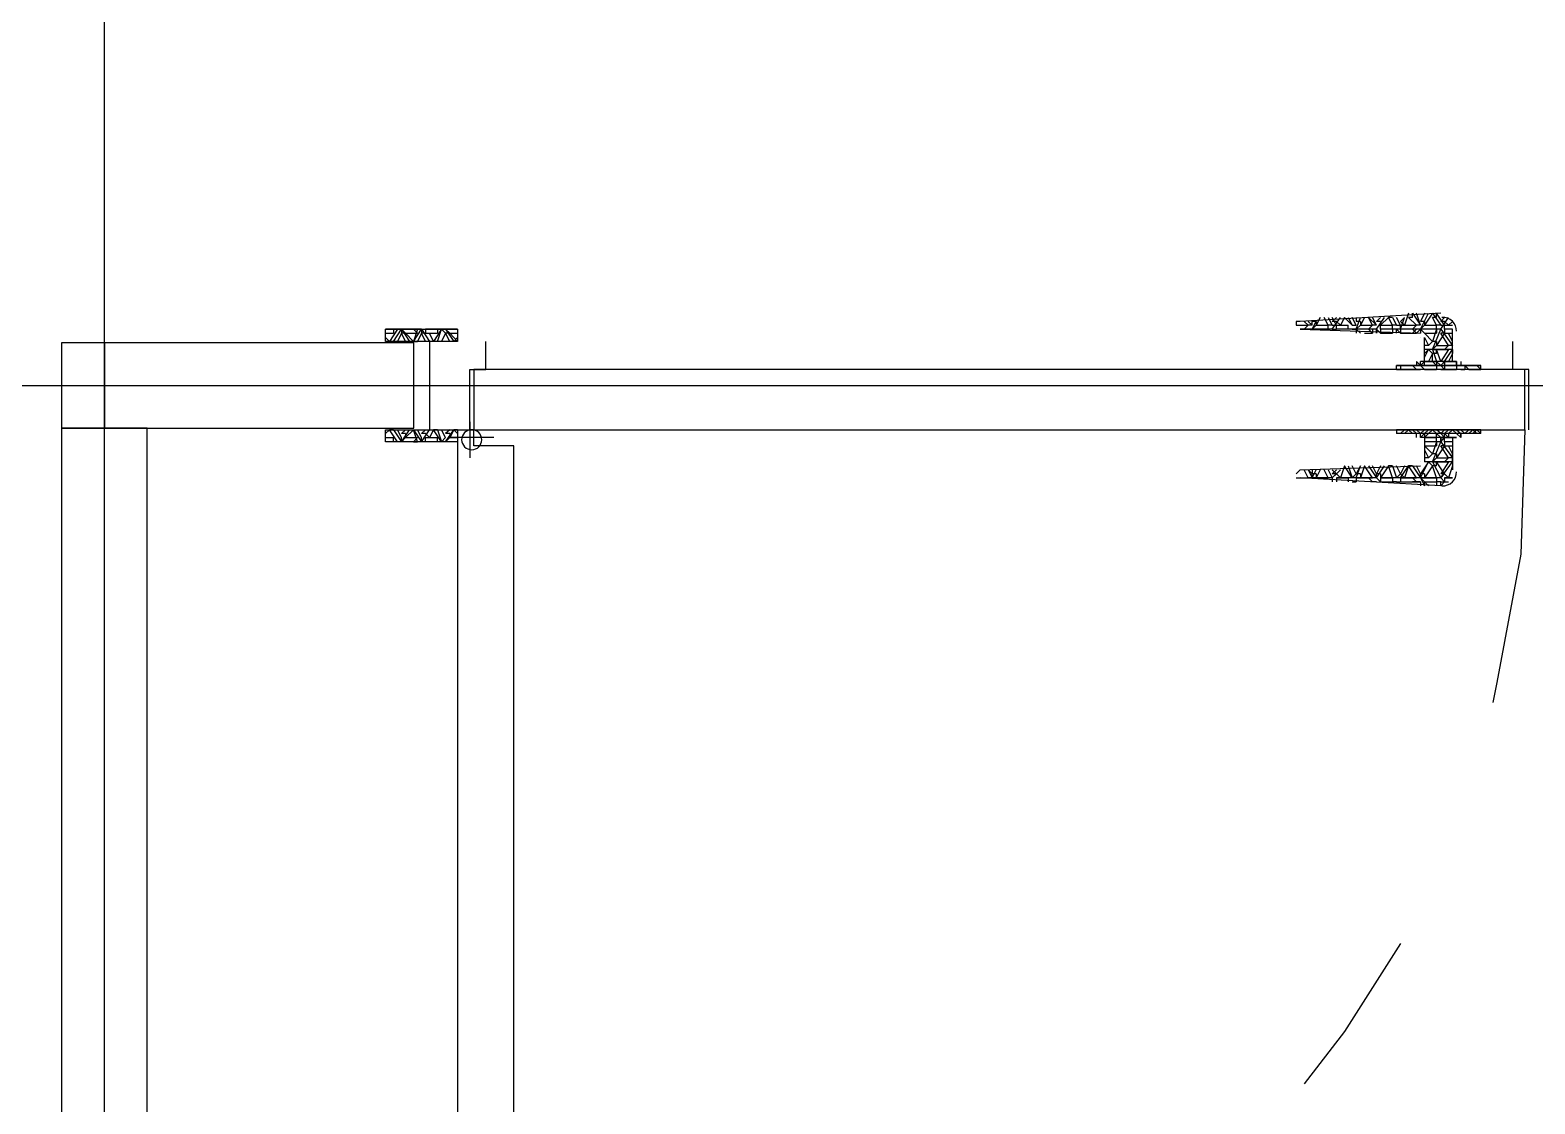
# Model space of a CAD drawing. Header units: millimetres. Extents: x -973 to 28250, y -35942 to 8545.
# Drawn here: x 20568 to 21625, y -11370 to -10615 of the extents above; entities that cross this region are included whole.
import ezdxf

# ---------------------------------------------------------------- set-up
doc = ezdxf.new("R2010")
doc.units = ezdxf.units.MM
for name, color, linetype in [('R02_AKS', 8, 'Continuous'), ('R02_BAGLANTI', 3, 'Continuous'), ('R02_DUVAR', 7, 'Continuous'), ('R02_OZEL', 6, 'Continuous')]:
    doc.layers.add(name, color=color, linetype=linetype)

# ---------------------------------------------------------------- blocks, each defined once
blk = doc.blocks.new('R02_SRC_K01')
at = {"color": 133, "linetype": 'Continuous', "lineweight": 25, "true_color": 0x6ec1dd}
for p, q in [((54328.39, 7919.03), (54328.39, 7993.18)), ((54324.44, 7991.77), (54324.44, 7920.16)), ((54258.75, 7922.7), (54258.75, 7922.7)), ((54259.03, 7922.7), (54258.75, 7922.7)), ((54258.75, 7922.7), (54258.75, 7922.7)), ((54259.03, 7922.7), (54259.31, 7922.98)), ((54259.03, 7922.41), (54259.03, 7922.7)), ((54259.31, 7922.7), (54259.03, 7922.7)), ((54259.31, 7922.98), (54259.31, 7922.7)), ((54259.31, 7922.98), (54269.18, 7922.41)), ((54259.31, 7922.7), (54259.6, 7922.7)), ((54259.6, 7922.7), (54259.6, 7922.98)), ((54259.6, 7922.41), (54259.6, 7922.7)), ((54260.44, 7922.7), (54259.6, 7922.7)), ((54260.16, 7922.98), (54260.44, 7922.7)), ((54260.44, 7922.98), (54260.44, 7922.7)), ((54260.72, 7922.41), (54260.44, 7922.7)), ((54260.72, 7922.7), (54260.72, 7922.98)), ((54261.01, 7922.7), (54260.72, 7922.7)), ((54260.72, 7922.7), (54260.72, 7922.7)), ((54260.72, 7922.7), (54261.01, 7922.7)), ((54261.29, 7922.41), (54261.01, 7922.7)), ((54262.13, 7922.7), (54261.01, 7922.7)), ((54261.01, 7922.7), (54261.29, 7922.7)), ((54261.85, 7922.7), (54261.85, 7922.7)), ((54261.85, 7922.7), (54261.85, 7922.7)), ((54262.13, 7922.41), (54262.13, 7922.7)), ((54262.13, 7922.41), (54262.13, 7922.7)), ((54262.42, 7922.7), (54262.13, 7922.7)), ((54262.42, 7922.7), (54262.42, 7922.7)), ((54262.42, 7922.7), (54262.7, 7922.7)), ((54262.7, 7922.41), (54262.7, 7922.7)), ((54263.54, 7922.7), (54262.7, 7922.7)), ((54262.7, 7922.7), (54262.7, 7922.7)), ((54263.54, 7922.41), (54263.54, 7922.7)), ((54263.54, 7922.7), (54263.54, 7922.7)), ((54263.54, 7922.7), (54263.54, 7922.7)), ((54263.83, 7922.7), (54263.83, 7922.7)), ((54263.83, 7922.7), (54263.83, 7922.7)), ((54263.83, 7922.7), (54264.11, 7922.7)), ((54264.39, 7922.41), (54264.11, 7922.7)), ((54264.11, 7922.7), (54264.11, 7922.7)), ((54265.24, 7922.41), (54265.24, 7922.7)), ((54265.24, 7922.41), (54265.24, 7922.7)), ((54265.52, 7922.7), (54265.24, 7922.7)), ((54265.52, 7922.7), (54265.52, 7922.7)), ((54265.52, 7922.7), (54265.52, 7922.7)), ((54265.52, 7922.7), (54265.52, 7922.7)), ((54265.8, 7922.41), (54265.8, 7922.7)), ((54266.64, 7922.41), (54266.64, 7922.7)), ((54258.47, 7922.41), (54259.03, 7922.41)), ((54259.03, 7922.41), (54258.47, 7922.41)), ((54258.47, 7921.57), (54258.75, 7922.41)), ((54258.47, 7921.85), (54258.47, 7921.57)), ((54258.47, 7919.59), (54258.47, 7921.85)), ((54258.47, 7921.29), (54258.47, 7921.57)), ((54258.47, 7921.57), (54258.47, 7921.57)), ((54259.03, 7922.13), (54258.75, 7922.41)), ((54258.75, 7921.29), (54259.31, 7922.13)), ((54259.03, 7922.41), (54259.03, 7922.41)), ((54259.31, 7922.41), (54259.03, 7922.13)), ((54259.03, 7922.13), (54259.31, 7922.13)), ((54259.03, 7922.13), (54259.6, 7921.29)), ((54259.31, 7922.41), (54259.6, 7922.41)), ((54259.6, 7922.41), (54259.6, 7922.41)), ((54260.44, 7922.41), (54259.6, 7922.41)), ((54259.6, 7922.41), (54259.88, 7921.57)), ((54259.6, 7921.57), (54259.6, 7921.29)), ((54259.6, 7921.57), (54259.88, 7921.57)), ((54259.88, 7921.57), (54260.44, 7922.41)), ((54260.16, 7921.29), (54259.88, 7921.57)), ((54260.72, 7922.41), (54260.16, 7921.29)), ((54260.16, 7921.29), (54260.72, 7922.13)), ((54260.72, 7922.41), (54260.44, 7922.41)), ((54260.44, 7922.13), (54260.44, 7922.41)), ((54260.44, 7922.13), (54260.72, 7922.13)), ((54260.72, 7922.41), (54260.72, 7922.13)), ((54260.72, 7922.41), (54261.01, 7922.41)), ((54260.72, 7922.13), (54261.01, 7921.57)), ((54269.18, 7921.85), (54260.72, 7921.57)), ((54261.29, 7922.41), (54261.01, 7922.41)), ((54262.13, 7922.41), (54261.01, 7922.41)), ((54261.01, 7922.41), (54261.57, 7921.57)), ((54261.29, 7921.57), (54261.29, 7921.57)), ((54261.29, 7921.57), (54261.57, 7921.57)), ((54262.13, 7922.41), (54261.57, 7921.57)), ((54261.57, 7921.57), (54261.85, 7922.41)), ((54262.13, 7922.13), (54261.85, 7922.41)), ((54261.85, 7921.57), (54262.13, 7922.13)), ((54262.13, 7922.41), (54262.13, 7922.41)), ((54262.42, 7922.41), (54262.13, 7922.13)), ((54262.13, 7922.13), (54262.13, 7922.13)), ((54262.13, 7922.13), (54262.42, 7921.57)), ((54262.7, 7921.57), (54262.42, 7922.41)), ((54262.42, 7922.41), (54262.7, 7922.41)), ((54262.7, 7922.41), (54262.7, 7922.41)), ((54263.54, 7922.41), (54262.7, 7922.41)), ((54262.7, 7922.41), (54262.98, 7921.57)), ((54262.7, 7921.57), (54262.7, 7921.57)), ((54262.7, 7921.57), (54262.98, 7921.57)), ((54262.98, 7921.57), (54263.54, 7922.41)), ((54263.83, 7922.41), (54263.26, 7921.57)), ((54263.54, 7922.41), (54263.54, 7922.41)), ((54263.54, 7922.13), (54263.54, 7922.41)), ((54263.54, 7922.13), (54263.83, 7922.13)), ((54263.54, 7921.57), (54263.83, 7922.13)), ((54263.83, 7922.41), (54263.83, 7922.13)), ((54263.83, 7922.41), (54264.11, 7922.41)), ((54263.83, 7922.13), (54264.11, 7921.57)), ((54264.39, 7922.41), (54264.11, 7922.41)), ((54264.95, 7922.41), (54264.11, 7922.41)), ((54264.11, 7922.41), (54264.67, 7921.57)), ((54264.67, 7921.57), (54264.95, 7922.41)), ((54265.24, 7922.41), (54264.95, 7921.57)), ((54265.24, 7922.41), (54264.95, 7922.41)), ((54264.95, 7922.13), (54264.95, 7922.41)), ((54264.95, 7922.13), (54265.24, 7922.13)), ((54264.95, 7921.57), (54265.24, 7922.13)), ((54265.52, 7922.41), (54265.24, 7922.13)), ((54265.24, 7922.13), (54265.52, 7921.57)), ((54265.8, 7921.57), (54265.52, 7922.41)), ((54265.52, 7922.41), (54265.52, 7922.41)), ((54265.52, 7922.41), (54266.08, 7921.57)), ((54265.8, 7922.41), (54265.8, 7922.41)), ((54266.64, 7922.41), (54265.8, 7922.41)), ((54266.08, 7921.57), (54266.36, 7922.41)), ((54266.93, 7922.41), (54266.36, 7921.85)), ((54266.64, 7922.13), (54266.36, 7922.41)), ((54266.64, 7922.41), (54266.64, 7922.41)), ((54266.93, 7922.41), (54266.64, 7922.13)), ((54266.64, 7922.13), (54266.93, 7922.13)), ((54266.64, 7921.85), (54266.93, 7922.13)), ((54266.64, 7922.13), (54266.93, 7921.85)), ((54266.93, 7922.41), (54268.34, 7922.41)), ((54266.93, 7922.41), (54267.21, 7922.41)), ((54267.21, 7922.41), (54267.21, 7922.41)), ((54267.21, 7922.41), (54267.21, 7922.41)), ((54268.05, 7922.41), (54267.21, 7922.41)), ((54267.21, 7922.41), (54267.49, 7921.85)), ((54267.77, 7921.85), (54268.05, 7922.41)), ((54268.34, 7922.41), (54268.05, 7921.85)), ((54268.34, 7922.41), (54268.05, 7922.41)), ((54268.05, 7922.13), (54268.05, 7922.41)), ((54268.05, 7922.13), (54268.34, 7922.13)), ((54268.62, 7921.85), (54268.34, 7922.41)), ((54268.34, 7922.41), (54268.34, 7922.41)), ((54268.34, 7922.41), (54268.34, 7922.13)), ((54268.34, 7922.41), (54268.62, 7922.41)), ((54268.34, 7921.85), (54268.34, 7922.13)), ((54268.34, 7922.13), (54268.62, 7921.85)), ((54268.9, 7922.41), (54268.62, 7922.41)), ((54269.46, 7922.41), (54268.62, 7922.41)), ((54268.62, 7922.41), (54268.9, 7921.85)), ((54269.18, 7921.85), (54269.46, 7922.13)), ((54269.46, 7922.13), (54269.46, 7922.13)), ((54258.47, 7921.29), (54258.47, 7921.29)), ((54258.47, 7921.29), (54258.75, 7921.29)), ((54258.47, 7921), (54258.47, 7920.72)), ((54258.47, 7921), (54258.75, 7921)), ((54258.47, 7920.72), (54258.47, 7920.72)), ((54258.47, 7920.72), (54258.47, 7920.72)), ((54258.47, 7920.72), (54258.75, 7920.16)), ((54259.03, 7921.29), (54258.75, 7921.29)), ((54259.03, 7921.29), (54258.75, 7921)), ((54259.6, 7921.29), (54258.75, 7921.29)), ((54259.6, 7921), (54258.75, 7921)), ((54258.75, 7921), (54259.31, 7920.16)), ((54259.03, 7920.16), (54259.6, 7921)), ((54259.88, 7921.29), (54259.6, 7921.29)), ((54259.88, 7921.29), (54259.6, 7921)), ((54259.6, 7920.72), (54259.6, 7921)), ((54259.6, 7920.72), (54259.88, 7920.72)), ((54259.6, 7919.88), (54259.88, 7920.72)), ((54260.16, 7921), (54259.88, 7920.72)), ((54259.88, 7920.72), (54260.44, 7920.16)), ((54260.16, 7921.29), (54260.16, 7921.29)), ((54260.44, 7920.44), (54260.16, 7921)), ((54260.16, 7921), (54260.16, 7921)), ((54260.16, 7921), (54260.44, 7921)), ((54260.44, 7921.29), (54260.44, 7921.29)), ((54260.44, 7921.29), (54260.44, 7921.29)), ((54260.44, 7919.59), (54260.44, 7921.29)), ((54260.44, 7921), (54260.44, 7921)), ((54260.44, 7921), (54260.44, 7921)), ((54260.72, 7921.29), (54260.72, 7921.29)), ((54327.54, 7918.47), (54327.54, 7921)), ((54257.9, 7919.31), (54257.9, 7919.59)), ((54257.9, 7919.59), (54258.19, 7919.31)), ((54257.9, 7919.59), (54257.9, 7919.31)), ((54258.19, 7919.59), (54258.19, 7919.59)), ((54259.03, 7919.59), (54258.19, 7919.59)), ((54258.19, 7919.59), (54260.72, 7919.59)), ((54258.19, 7919.59), (54258.19, 7919.59)), ((54259.03, 7920.16), (54258.47, 7920.16)), ((54258.47, 7919.88), (54259.03, 7919.88)), ((54259.03, 7920.16), (54258.75, 7920.16)), ((54259.03, 7919.31), (54258.75, 7919.59)), ((54258.75, 7919.31), (54258.75, 7919.59)), ((54259.03, 7919.88), (54259.03, 7920.16)), ((54259.31, 7919.88), (54259.03, 7920.16)), ((54259.03, 7920.16), (54259.31, 7920.16)), ((54259.03, 7919.88), (54259.03, 7919.59)), ((54259.03, 7919.59), (54259.31, 7919.31)), ((54259.31, 7919.88), (54260.44, 7919.88)), ((54259.31, 7919.88), (54259.6, 7919.88)), ((54259.31, 7919.88), (54259.6, 7919.88)), ((54259.6, 7919.88), (54259.6, 7920.16)), ((54260.44, 7920.16), (54259.6, 7920.16)), ((54259.6, 7919.88), (54259.6, 7919.59)), ((54259.6, 7919.88), (54259.6, 7919.59)), ((54260.44, 7919.59), (54259.6, 7919.59)), ((54260.44, 7920.16), (54260.44, 7920.16)), ((54260.44, 7919.59), (54260.44, 7919.59)), ((54260.44, 7919.31), (54260.44, 7919.59)), ((54260.72, 7919.59), (54260.72, 7919.59)), ((54260.72, 7919.59), (54260.72, 7919.59)), ((54261.01, 7919.59), (54261.01, 7919.31)), ((54325.85, 7919.59), (54328.95, 7919.59)), ((54328.95, 7919.59), (54328.39, 7919.59)), ((54329.24, 7919.88), (54328.67, 7919.03)), ((54328.67, 7919.03), (54328.95, 7919.59)), ((54329.24, 7919.88), (54328.95, 7919.59)), ((54328.95, 7919.31), (54328.95, 7919.59)), ((54329.24, 7919.88), (54329.24, 7919.88)), ((54329.24, 7919.88), (54329.24, 7919.88)), ((54329.52, 7919.88), (54329.24, 7919.59)), ((54329.24, 7919.59), (54329.52, 7919.03)), ((54329.8, 7919.03), (54329.52, 7919.88)), ((54329.52, 7919.88), (54329.52, 7919.88)), ((54329.52, 7919.88), (54330.08, 7919.03)), ((54329.8, 7919.88), (54329.8, 7919.88)), ((54329.8, 7919.88), (54329.8, 7919.59)), ((54330.65, 7919.59), (54329.8, 7919.59)), ((54330.08, 7919.03), (54330.36, 7919.59)), ((54330.93, 7919.88), (54330.36, 7919.03)), ((54330.65, 7919.31), (54330.36, 7919.59)), ((54330.65, 7919.88), (54330.65, 7919.88)), ((54330.65, 7919.88), (54330.65, 7919.59)), ((54331.49, 7919.03), (54330.93, 7919.88)), ((54330.93, 7919.88), (54330.93, 7919.59)), ((54330.93, 7919.88), (54331.21, 7919.88)), ((54330.93, 7919.59), (54331.21, 7919.03)), ((54331.49, 7919.88), (54331.21, 7919.88)), ((54331.49, 7919.88), (54331.21, 7919.59)), ((54331.21, 7919.88), (54331.49, 7919.03)), ((54332.05, 7919.59), (54331.21, 7919.59)), ((54331.49, 7919.03), (54332.05, 7919.59)), ((54332.34, 7919.88), (54331.77, 7919.03)), ((54332.34, 7919.88), (54332.05, 7919.59)), ((54332.05, 7919.31), (54332.05, 7919.59)), ((54332.9, 7919.03), (54332.34, 7919.88)), ((54332.34, 7919.88), (54332.34, 7919.88)), ((54332.34, 7919.88), (54332.34, 7919.59)), ((54332.34, 7919.88), (54332.62, 7919.88)), ((54332.34, 7919.59), (54332.62, 7919.03)), ((54332.62, 7919.88), (54333.18, 7919.03)), ((54332.9, 7919.88), (54332.9, 7919.88)), ((54332.9, 7919.88), (54332.9, 7919.59)), ((54333.46, 7919.59), (54332.9, 7919.59)), ((54327.54, 7919.03), (54253.39, 7919.03)), ((54253.39, 7919.03), (54253.39, 7914.8)), ((54256.78, 7919.03), (54256.49, 7919.31)), ((54256.49, 7919.31), (54262.42, 7919.31)), ((54256.78, 7919.03), (54256.49, 7919.03)), ((54256.49, 7919.03), (54256.49, 7919.03)), ((54256.78, 7919.03), (54257.06, 7919.31)), ((54256.78, 7919.31), (54257.06, 7919.03)), ((54256.78, 7919.03), (54257.06, 7919.03)), ((54257.34, 7919.31), (54257.06, 7919.03)), ((54257.34, 7919.03), (54257.62, 7919.31)), ((54257.62, 7919.31), (54257.9, 7919.03)), ((54258.19, 7919.03), (54257.9, 7919.31)), ((54258.19, 7919.31), (54258.47, 7919.03)), ((54258.19, 7919.03), (54258.19, 7919.03)), ((54258.19, 7919.03), (54258.47, 7919.03)), ((54258.47, 7919.03), (54258.75, 7919.31)), ((54259.03, 7919.31), (54259.31, 7919.31)), ((54259.03, 7919.03), (54259.31, 7919.31)), ((54259.31, 7919.31), (54259.6, 7919.03)), ((54259.6, 7919.03), (54259.6, 7919.03)), ((54259.6, 7919.03), (54259.88, 7919.03)), ((54260.44, 7919.31), (54260.72, 7919.31)), ((54260.44, 7919.03), (54260.72, 7919.31)), ((54261.29, 7919.03), (54261.01, 7919.31)), ((54261.29, 7919.31), (54261.57, 7919.03)), ((54261.29, 7919.03), (54261.29, 7919.03)), ((54261.29, 7919.03), (54261.57, 7919.03)), ((54261.57, 7919.03), (54261.85, 7919.31)), ((54262.13, 7919.31), (54261.85, 7919.03)), ((54261.85, 7919.03), (54262.13, 7919.31)), ((54262.42, 7919.31), (54262.42, 7919.31)), ((54327.26, 7914.8), (54327.26, 7919.03)), ((54328.39, 7919.31), (54328.67, 7919.03)), ((54328.39, 7919.03), (54328.67, 7919.03)), ((54328.95, 7919.31), (54329.24, 7919.31)), ((54328.95, 7919.03), (54329.24, 7919.31)), ((54329.8, 7919.03), (54329.8, 7919.03)), ((54329.8, 7919.03), (54330.08, 7919.03)), ((54330.36, 7912.83), (54330.36, 7919.03)), ((54330.65, 7919.31), (54330.93, 7919.31)), ((54330.65, 7919.03), (54330.93, 7919.31)), ((54331.49, 7919.03), (54331.21, 7919.03)), ((54331.49, 7919.03), (54331.49, 7919.03)), ((54332.05, 7919.31), (54332.34, 7919.31)), ((54332.05, 7919.03), (54332.34, 7919.31)), ((54332.9, 7919.03), (54332.9, 7919.03)), ((54332.9, 7919.03), (54333.18, 7919.03)), ((54333.18, 7919.03), (54333.46, 7919.31)), ((54333.46, 7919.03), (54333.46, 7919.03)), ((54253.39, 7914.8), (54327.26, 7914.8)), ((54254.24, 7914.8), (54254.24, 7912.83)), ((54256.49, 7914.8), (54256.49, 7914.8)), ((54256.78, 7914.52), (54256.49, 7914.8)), ((54257.34, 7914.8), (54256.49, 7914.8)), ((54256.49, 7914.8), (54256.49, 7914.8)), ((54256.49, 7914.8), (54256.49, 7914.52)), ((54256.49, 7914.52), (54256.49, 7914.52)), ((54256.78, 7914.52), (54256.49, 7914.52)), ((54256.49, 7914.52), (54256.49, 7914.52)), ((54257.62, 7914.52), (54257.34, 7914.8)), ((54257.34, 7914.8), (54257.34, 7914.8)), ((54257.34, 7914.8), (54257.34, 7914.8)), ((54257.62, 7914.52), (54257.34, 7914.52)), ((54257.9, 7914.8), (54257.62, 7914.8)), ((54257.62, 7914.8), (54257.62, 7914.8)), ((54257.62, 7914.8), (54257.9, 7914.8)), ((54257.62, 7914.52), (54257.62, 7914.52)), ((54257.62, 7914.52), (54257.62, 7914.52)), ((54257.62, 7914.52), (54257.9, 7914.52)), ((54257.9, 7914.8), (54258.19, 7914.8)), ((54257.9, 7914.52), (54258.19, 7914.52)), ((54257.9, 7914.24), (54257.9, 7914.52)), ((54258.19, 7914.52), (54258.19, 7914.8)), ((54259.03, 7914.8), (54258.19, 7914.8)), ((54258.19, 7914.24), (54258.19, 7914.52)), ((54258.19, 7914.52), (54258.19, 7914.24)), ((54259.03, 7914.24), (54258.19, 7914.24)), ((54258.19, 7914.24), (54258.19, 7914.24)), ((54258.19, 7914.24), (54260.72, 7914.24)), ((54258.47, 7913.67), (54258.75, 7914.24)), ((54258.47, 7914.24), (54258.47, 7911.98)), ((54259.03, 7914.8), (54258.75, 7914.8)), ((54258.75, 7914.8), (54258.75, 7914.8)), ((54259.03, 7914.24), (54258.75, 7914.24)), ((54258.75, 7914.24), (54258.75, 7914.24)), ((54258.75, 7913.39), (54259.31, 7914.24)), ((54259.03, 7914.52), (54259.03, 7914.8)), ((54259.31, 7914.8), (54259.03, 7914.8)), ((54259.03, 7914.52), (54259.03, 7914.24)), ((54259.31, 7914.52), (54259.03, 7914.52)), ((54259.03, 7914.24), (54259.03, 7914.52)), ((54259.03, 7914.24), (54259.31, 7914.52)), ((54259.03, 7914.24), (54259.31, 7914.24)), ((54259.03, 7914.24), (54259.31, 7914.24)), ((54259.31, 7914.8), (54259.31, 7914.8)), ((54259.31, 7914.8), (54259.6, 7914.8)), ((54259.31, 7914.52), (54259.6, 7914.52)), ((54259.31, 7914.24), (54259.31, 7914.24)), ((54259.31, 7914.24), (54259.6, 7913.39)), ((54259.6, 7914.52), (54259.6, 7914.8)), ((54260.44, 7914.8), (54259.6, 7914.8)), ((54259.6, 7914.8), (54259.6, 7914.8)), ((54259.6, 7914.24), (54259.6, 7914.52)), ((54259.6, 7914.52), (54259.6, 7914.52)), ((54259.6, 7914.52), (54259.88, 7914.24)), ((54259.88, 7913.39), (54259.6, 7914.24)), ((54260.44, 7914.24), (54259.6, 7914.24)), ((54259.88, 7913.67), (54260.16, 7914.24)), ((54259.88, 7914.24), (54259.88, 7913.67)), ((54260.16, 7914.24), (54260.44, 7914.24)), ((54260.72, 7914.52), (54260.44, 7914.8)), ((54260.72, 7914.52), (54260.44, 7914.8)), ((54260.44, 7914.8), (54260.44, 7914.8)), ((54260.44, 7914.8), (54260.44, 7914.8)), ((54260.72, 7914.52), (54260.44, 7914.24)), ((54260.44, 7914.24), (54260.44, 7914.24)), ((54260.44, 7914.24), (54260.72, 7914.24)), ((54260.44, 7914.24), (54260.44, 7912.55)), ((54261.01, 7914.8), (54260.72, 7914.8)), ((54260.72, 7914.8), (54260.72, 7914.8)), ((54260.72, 7914.8), (54261.01, 7914.8)), ((54261.01, 7914.24), (54260.72, 7914.52)), ((54260.72, 7914.52), (54260.72, 7914.24)), ((54260.72, 7914.52), (54261.01, 7914.52)), ((54260.72, 7914.24), (54260.72, 7914.24)), ((54260.72, 7914.24), (54260.72, 7914.24)), ((54260.72, 7914.24), (54260.72, 7914.24)), ((54261.29, 7914.52), (54261.01, 7914.8)), ((54262.13, 7914.8), (54261.01, 7914.8)), ((54261.01, 7914.8), (54261.29, 7914.8)), ((54261.01, 7914.52), (54261.01, 7914.52)), ((54261.01, 7914.24), (54261.01, 7914.52)), ((54261.29, 7914.52), (54261.29, 7914.52)), ((54261.85, 7914.8), (54261.85, 7914.8)), ((54261.85, 7914.8), (54261.85, 7914.8)), ((54262.13, 7914.52), (54262.13, 7914.8)), ((54262.13, 7914.52), (54262.13, 7914.8)), ((54262.42, 7914.8), (54262.13, 7914.8)), ((54262.13, 7914.52), (54262.13, 7914.52)), ((54262.13, 7914.52), (54262.13, 7914.52)), ((54262.42, 7914.8), (54262.42, 7914.8)), ((54262.42, 7914.8), (54262.42, 7914.8)), ((54262.42, 7914.52), (54262.42, 7914.52)), ((54262.42, 7914.52), (54262.42, 7914.52)), ((54262.42, 7914.52), (54262.42, 7914.52)), ((54326.42, 7914.8), (54326.42, 7912.83)), ((54258.47, 7913.39), (54258.47, 7913.67)), ((54258.47, 7913.67), (54258.47, 7913.67)), ((54258.47, 7913.67), (54258.47, 7913.67)), ((54258.47, 7913.39), (54258.47, 7913.39)), ((54258.47, 7913.39), (54258.75, 7913.39)), ((54259.31, 7911.98), (54258.47, 7913.11)), ((54258.47, 7913.11), (54258.47, 7912.83)), ((54258.47, 7913.11), (54258.75, 7913.11)), ((54259.03, 7913.39), (54258.75, 7913.39)), ((54259.03, 7913.39), (54258.75, 7913.11)), ((54259.6, 7913.39), (54258.75, 7913.39)), ((54259.6, 7913.11), (54258.75, 7913.11)), ((54258.75, 7913.11), (54259.31, 7912.26)), ((54259.03, 7912.26), (54259.6, 7913.11)), ((54259.6, 7913.67), (54259.6, 7913.39)), ((54259.6, 7913.67), (54259.88, 7913.67)), ((54259.88, 7913.39), (54259.6, 7913.39)), ((54259.88, 7913.39), (54259.6, 7913.11)), ((54259.6, 7912.83), (54259.6, 7913.11)), ((54260.16, 7913.39), (54259.88, 7913.67)), ((54260.16, 7913.11), (54259.88, 7912.83)), ((54260.44, 7913.96), (54260.16, 7913.39)), ((54260.16, 7913.39), (54260.44, 7913.67)), ((54260.16, 7913.39), (54260.16, 7913.39)), ((54260.44, 7912.55), (54260.16, 7913.11)), ((54260.16, 7913.11), (54260.16, 7913.11)), ((54260.16, 7913.11), (54260.44, 7913.11)), ((54260.44, 7913.39), (54260.44, 7913.39)), ((54260.44, 7913.39), (54260.44, 7913.39)), ((54260.44, 7913.11), (54260.44, 7913.11)), ((54260.44, 7913.11), (54260.44, 7913.11)), ((54258.47, 7912.83), (54258.47, 7912.83)), ((54258.47, 7912.83), (54258.47, 7912.83)), ((54258.47, 7912.83), (54258.75, 7912.26)), ((54259.03, 7912.26), (54258.47, 7912.26)), ((54259.03, 7912.26), (54258.75, 7912.26)), ((54259.03, 7911.98), (54259.03, 7912.26)), ((54259.31, 7911.98), (54259.03, 7912.26)), ((54259.03, 7912.26), (54259.31, 7912.26)), ((54259.6, 7912.83), (54259.88, 7912.83)), ((54259.6, 7911.98), (54259.88, 7912.83)), ((54259.6, 7911.98), (54259.6, 7912.26)), ((54260.44, 7912.26), (54259.6, 7912.26)), ((54259.88, 7912.83), (54260.44, 7912.26)), ((54260.72, 7911.98), (54260.44, 7912.26)), ((54260.72, 7911.98), (54260.44, 7912.26)), ((54260.44, 7912.26), (54260.44, 7912.26)), ((54260.72, 7912.55), (54260.72, 7912.55)), ((54260.72, 7911.98), (54260.72, 7912.26)), ((54260.72, 7912.26), (54260.72, 7912.26)), ((54269.18, 7911.98), (54260.72, 7912.26)), ((54261.29, 7911.98), (54261.01, 7912.26)), ((54262.13, 7912.26), (54261.01, 7912.26)), ((54261.01, 7911.98), (54261.29, 7912.26)), ((54261.85, 7912.26), (54261.85, 7912.26)), ((54261.85, 7912.26), (54261.85, 7912.26)), ((54262.13, 7911.98), (54262.13, 7912.26)), ((54262.13, 7911.98), (54262.13, 7912.26)), ((54262.42, 7911.98), (54262.13, 7912.26)), ((54262.42, 7912.26), (54262.42, 7911.98)), ((54262.7, 7911.98), (54262.7, 7912.26)), ((54263.54, 7912.26), (54262.7, 7912.26)), ((54262.7, 7911.98), (54262.7, 7912.26)), ((54263.26, 7912.26), (54263.54, 7912.26)), ((54263.83, 7911.98), (54263.54, 7912.26)), ((54263.54, 7911.98), (54263.54, 7912.26)), ((54263.54, 7912.26), (54263.54, 7912.26)), ((54263.83, 7911.98), (54263.83, 7912.26)), ((54264.39, 7911.98), (54264.11, 7912.26)), ((54264.67, 7912.26), (54264.11, 7912.26)), ((54264.11, 7911.98), (54264.11, 7912.26)), ((54265.24, 7911.98), (54264.95, 7912.26)), ((54265.24, 7911.98), (54265.24, 7912.26)), ((54328.39, 7912.83), (54328.67, 7912.83)), ((54328.39, 7912.55), (54328.67, 7912.83)), ((54328.39, 7912.83), (54328.95, 7912.26)), ((54328.95, 7912.26), (54328.39, 7912.26)), ((54329.24, 7911.98), (54328.67, 7912.83)), ((54328.95, 7912.83), (54329.24, 7912.26)), ((54329.24, 7911.98), (54328.95, 7912.26)), ((54328.95, 7912.26), (54328.95, 7912.26)), ((54328.95, 7912.26), (54329.24, 7912.26)), ((54329.24, 7912.26), (54329.52, 7912.83)), ((54329.52, 7911.98), (54329.24, 7912.26)), ((54329.8, 7912.83), (54329.52, 7911.98)), ((54329.52, 7911.98), (54330.08, 7912.83)), ((54329.8, 7912.83), (54329.8, 7912.83)), ((54329.8, 7912.83), (54330.08, 7912.83)), ((54329.8, 7911.98), (54329.8, 7912.26)), ((54330.65, 7912.26), (54329.8, 7912.26)), ((54330.08, 7912.83), (54330.36, 7912.26)), ((54330.93, 7911.98), (54330.36, 7912.83)), ((54330.65, 7912.26), (54330.36, 7912.26)), ((54330.65, 7912.83), (54330.93, 7912.26)), ((54330.65, 7911.98), (54330.65, 7912.26)), ((54330.65, 7912.26), (54330.93, 7912.26)), ((54331.49, 7912.83), (54330.93, 7911.98)), ((54330.93, 7912.26), (54331.21, 7912.83)), ((54330.93, 7911.98), (54330.93, 7912.26)), ((54331.49, 7912.83), (54331.21, 7912.83)), ((54331.21, 7911.98), (54331.49, 7912.83)), ((54331.49, 7911.98), (54331.21, 7912.26)), ((54332.05, 7912.26), (54331.21, 7912.26)), ((54331.49, 7912.83), (54331.49, 7912.83)), ((54331.49, 7912.83), (54332.05, 7912.26)), ((54332.34, 7911.98), (54331.77, 7912.83)), ((54332.05, 7912.83), (54332.34, 7912.26)), ((54332.05, 7912.26), (54332.05, 7912.26)), ((54332.05, 7912.26), (54332.34, 7912.26)), ((54332.34, 7912.26), (54332.62, 7912.83)), ((54332.34, 7911.98), (54332.34, 7912.26)), ((54332.62, 7911.98), (54333.18, 7912.83)), ((54332.9, 7912.83), (54332.9, 7912.83)), ((54332.9, 7912.83), (54333.18, 7912.83)), ((54332.9, 7911.98), (54332.9, 7912.26)), ((54333.46, 7912.26), (54332.9, 7912.26)), ((54333.18, 7912.83), (54333.46, 7912.55)), ((54333.46, 7912.83), (54333.46, 7912.83)), ((54258.47, 7911.98), (54259.03, 7911.98)), ((54259.03, 7911.7), (54258.47, 7911.7)), ((54258.47, 7911.42), (54258.75, 7911.7)), ((54259.03, 7911.42), (54258.75, 7911.7)), ((54259.03, 7911.98), (54259.03, 7911.7)), ((54259.31, 7911.7), (54259.03, 7911.7)), ((54259.03, 7911.7), (54259.6, 7910.85)), ((54259.03, 7911.42), (54259.31, 7911.42)), ((54259.03, 7911.14), (54259.31, 7911.42)), ((54259.31, 7911.98), (54259.6, 7911.98)), ((54259.88, 7910.85), (54259.31, 7911.7)), ((54259.31, 7911.7), (54259.6, 7911.7)), ((54259.31, 7910.85), (54269.18, 7911.42)), ((54259.6, 7911.98), (54259.6, 7911.7)), ((54260.44, 7911.7), (54259.6, 7911.7)), ((54259.6, 7911.7), (54259.88, 7911.14)), ((54259.6, 7911.14), (54259.6, 7910.85)), ((54259.6, 7911.14), (54259.88, 7911.14)), ((54259.88, 7910.85), (54260.44, 7911.7)), ((54260.72, 7911.98), (54260.44, 7911.7)), ((54260.44, 7911.42), (54260.44, 7911.7)), ((54260.44, 7911.42), (54260.72, 7911.42)), ((54260.44, 7910.85), (54260.72, 7911.42)), ((54260.72, 7911.98), (54261.01, 7911.98)), ((54261.29, 7910.85), (54260.72, 7911.7)), ((54260.72, 7911.7), (54260.72, 7911.7)), ((54260.72, 7911.7), (54261.01, 7911.7)), ((54260.72, 7911.7), (54261.01, 7910.85)), ((54261.29, 7911.98), (54261.01, 7911.7)), ((54262.13, 7911.7), (54261.01, 7911.7)), ((54261.01, 7911.7), (54261.57, 7911.14)), ((54261.29, 7911.14), (54261.29, 7910.85)), ((54261.29, 7911.14), (54261.57, 7911.14)), ((54261.57, 7910.85), (54261.85, 7911.7)), ((54262.13, 7911.98), (54261.85, 7911.14)), ((54262.13, 7911.42), (54261.85, 7911.7)), ((54261.85, 7911.14), (54262.13, 7911.42)), ((54262.13, 7911.98), (54262.13, 7911.7)), ((54262.42, 7911.7), (54262.13, 7911.7)), ((54262.13, 7911.7), (54262.42, 7911.14)), ((54262.13, 7911.42), (54262.13, 7911.42)), ((54262.42, 7911.98), (54262.7, 7911.98)), ((54262.7, 7911.14), (54262.42, 7911.7)), ((54262.42, 7911.7), (54262.7, 7911.7)), ((54262.7, 7911.98), (54262.7, 7911.7)), ((54263.54, 7911.7), (54262.7, 7911.7)), ((54262.7, 7911.7), (54262.98, 7911.14)), ((54262.7, 7911.14), (54262.7, 7911.14)), ((54262.7, 7911.14), (54262.98, 7911.14)), ((54262.98, 7911.14), (54263.54, 7911.7)), ((54263.54, 7911.98), (54263.54, 7911.7)), ((54263.54, 7911.42), (54263.54, 7911.7)), ((54263.54, 7911.42), (54263.83, 7911.42)), ((54263.54, 7911.14), (54263.83, 7911.42)), ((54263.83, 7911.98), (54264.11, 7911.98)), ((54264.39, 7911.14), (54263.83, 7911.7)), ((54263.83, 7911.7), (54263.83, 7911.7)), ((54263.83, 7911.7), (54264.11, 7911.7)), ((54263.83, 7911.7), (54264.11, 7911.14)), ((54264.39, 7911.98), (54264.11, 7911.7)), ((54264.95, 7911.7), (54264.11, 7911.7)), ((54264.11, 7911.7), (54264.39, 7911.14)), ((54264.67, 7911.14), (54264.95, 7911.7)), ((54265.24, 7911.98), (54264.95, 7911.14)), ((54265.24, 7911.98), (54264.95, 7911.7)), ((54264.95, 7911.42), (54264.95, 7911.7)), ((54264.95, 7911.42), (54265.24, 7911.42)), ((54265.52, 7911.98), (54265.24, 7911.98)), ((54265.52, 7911.7), (54265.24, 7911.7)), ((54265.24, 7911.7), (54265.52, 7911.14)), ((54265.24, 7911.14), (54265.24, 7911.42)), ((54265.52, 7911.98), (54265.52, 7911.98)), ((54265.52, 7911.98), (54265.52, 7911.98)), ((54265.52, 7911.98), (54265.8, 7911.98)), ((54265.8, 7911.14), (54265.52, 7911.7)), ((54265.52, 7911.7), (54265.52, 7911.7)), ((54265.52, 7911.7), (54266.08, 7911.14)), ((54265.8, 7911.98), (54265.8, 7911.98)), ((54265.8, 7911.98), (54265.8, 7911.7)), ((54266.64, 7911.7), (54265.8, 7911.7)), ((54266.08, 7911.14), (54266.36, 7911.7)), ((54266.93, 7911.98), (54266.36, 7911.14)), ((54266.64, 7911.42), (54266.36, 7911.7)), ((54266.93, 7911.98), (54266.64, 7911.98)), ((54266.64, 7911.98), (54266.64, 7911.98)), ((54266.64, 7911.98), (54266.64, 7911.7)), ((54266.93, 7911.7), (54266.64, 7911.7)), ((54266.64, 7911.7), (54266.93, 7911.14)), ((54266.64, 7911.42), (54266.93, 7911.42)), ((54266.64, 7911.14), (54266.93, 7911.42)), ((54266.93, 7911.98), (54266.93, 7911.98)), ((54266.93, 7911.98), (54267.21, 7911.98)), ((54267.21, 7911.14), (54266.93, 7911.7)), ((54266.93, 7911.7), (54267.21, 7911.7)), ((54267.21, 7911.98), (54267.21, 7911.98)), ((54267.21, 7911.98), (54267.21, 7911.7)), ((54267.21, 7911.98), (54267.21, 7911.98)), ((54268.05, 7911.7), (54267.21, 7911.7)), ((54267.21, 7911.7), (54267.49, 7911.14)), ((54267.77, 7911.14), (54268.05, 7911.7)), ((54268.34, 7911.98), (54268.05, 7911.42)), ((54268.34, 7911.98), (54268.05, 7911.7)), ((54268.05, 7911.42), (54268.05, 7911.7)), ((54268.05, 7911.42), (54268.34, 7911.42)), ((54268.34, 7911.98), (54268.34, 7911.98)), ((54268.34, 7911.98), (54268.34, 7911.98)), ((54268.62, 7911.42), (54268.34, 7911.7)), ((54268.34, 7911.7), (54268.34, 7911.7)), ((54268.34, 7911.7), (54268.62, 7911.7)), ((54268.34, 7911.7), (54268.34, 7911.42)), ((54268.34, 7911.42), (54268.34, 7911.42)), ((54268.9, 7911.98), (54268.62, 7911.7)), ((54269.46, 7911.7), (54268.62, 7911.7)), ((54268.62, 7911.7), (54268.9, 7911.42)), ((54268.9, 7911.98), (54268.9, 7911.98)), ((54269.18, 7911.7), (54269.18, 7911.7)), ((54269.18, 7911.42), (54269.46, 7911.42)), ((54269.18, 7911.42), (54269.18, 7911.42)), ((54269.46, 7911.42), (54269.46, 7911.7)), ((54329.24, 7911.98), (54329.24, 7911.98)), ((54329.24, 7911.98), (54329.24, 7911.98)), ((54329.52, 7911.98), (54329.52, 7911.98)), ((54329.8, 7911.98), (54329.8, 7911.98)), ((54330.65, 7911.98), (54330.65, 7911.98)), ((54330.93, 7911.98), (54331.21, 7911.98)), ((54331.49, 7911.98), (54331.49, 7911.98)), ((54332.34, 7911.98), (54332.62, 7911.98)), ((54332.9, 7911.98), (54332.9, 7911.98)), ((54259.88, 7910.85), (54259.88, 7910.85))]:
    blk.add_line(p, q, dxfattribs=at)
at = {"color": 7, "linetype": 'Continuous', "lineweight": 25}
for points in [[(54262.13, 7955.12), (54266.08, 7961.32), (54268.9, 7964.99)], [(54253.39, 7919.03), (54253.68, 7927.77), (54255.37, 7936.79), (54255.65, 7938.2)]]:
    blk.add_lwpolyline(points, dxfattribs=at)
at = {"color": 133, "linetype": 'Continuous', "lineweight": 25, "true_color": 0x6ec1dd}
for points in [[(54259.88, 7921.29), (54259.31, 7922.41), (54259.03, 7922.7)], [(54261.29, 7921.57), (54260.72, 7922.41), (54260.44, 7922.98)], [(54264.39, 7921.57), (54263.83, 7922.41), (54263.54, 7922.7)], [(54267.21, 7921.85), (54266.93, 7922.41), (54266.93, 7922.7)], [(54259.31, 7922.41), (54258.47, 7921.29), (54258.47, 7921)], [(54259.31, 7922.41), (54260.72, 7922.41), (54262.13, 7922.41), (54263.54, 7922.41)], [(54263.83, 7922.41), (54265.24, 7922.41), (54266.64, 7922.41)], [(54258.47, 7921.29), (54259.88, 7921.29), (54260.44, 7921.29)], [(54259.31, 7919.59), (54259.31, 7919.88), (54258.47, 7921)], [(54259.88, 7921.29), (54259.31, 7919.88), (54259.03, 7919.59), (54259.03, 7919.31), (54258.75, 7919.03)], [(54259.31, 7919.88), (54259.31, 7919.59), (54259.03, 7919.59)], [(54259.31, 7919.59), (54259.6, 7919.31), (54259.88, 7919.03)], [(54259.6, 7919.59), (54259.6, 7919.31), (54259.88, 7919.03)], [(54259.88, 7919.03), (54260.16, 7919.31), (54260.44, 7919.59)], [(54260.72, 7919.59), (54260.44, 7919.31), (54260.16, 7919.03)], [(54260.72, 7919.59), (54260.72, 7919.31), (54261.01, 7919.03)], [(54324.44, 7920.16), (54327.26, 7920.16), (54327.26, 7919.03)], [(54328.39, 7919.03), (54328.39, 7919.88), (54333.46, 7919.88), (54333.46, 7919.03), (54327.54, 7919.03)], [(54328.39, 7919.88), (54329.24, 7919.88), (54330.65, 7919.88)], [(54330.93, 7919.88), (54332.34, 7919.88), (54333.46, 7919.88)], [(54253.11, 7919.03), (54253.11, 7914.8), (54254.24, 7914.8)], [(54256.49, 7919.31), (54256.49, 7919.03), (54262.42, 7919.03), (54262.42, 7919.31)], [(54327.54, 7919.03), (54327.54, 7914.8), (54326.42, 7914.8)], [(54256.49, 7914.8), (54262.42, 7914.8), (54262.42, 7914.52), (54256.49, 7914.52)], [(54256.49, 7914.52), (54257.62, 7914.52), (54259.03, 7914.52)], [(54257.9, 7914.52), (54257.62, 7914.52), (54257.62, 7914.8)], [(54259.03, 7914.24), (54258.47, 7913.39), (54258.47, 7913.11)], [(54259.6, 7914.24), (54259.31, 7914.52), (54259.03, 7914.8)], [(54259.31, 7914.52), (54260.72, 7914.52), (54262.13, 7914.52), (54262.42, 7914.52)], [(54260.72, 7914.52), (54260.44, 7914.52), (54260.44, 7914.24)], [(54258.47, 7913.39), (54259.88, 7913.39), (54260.44, 7913.39)], [(54259.88, 7913.39), (54259.31, 7911.98), (54258.75, 7911.14)], [(54261.01, 7912.26), (54260.72, 7911.98), (54260.16, 7910.85)], [(54263.83, 7912.26), (54263.83, 7911.98), (54263.26, 7911.14)], [(54332.9, 7912.83), (54332.34, 7911.98), (54332.05, 7912.26)], [(54259.31, 7911.98), (54260.72, 7911.98), (54262.13, 7911.98), (54263.54, 7911.98)], [(54263.83, 7911.98), (54265.24, 7911.98), (54266.64, 7911.98)], [(54266.93, 7911.98), (54268.34, 7911.98), (54269.18, 7911.98)], [(54328.39, 7911.98), (54329.24, 7911.98), (54330.65, 7911.98)], [(54330.93, 7911.98), (54332.34, 7911.98), (54333.46, 7911.98)]]:
    blk.add_lwpolyline(points, dxfattribs=at)
for points in [[(54269.18, 7922.13), (54269.18, 7922.13)], [(54328.39, 7912.83), (54333.46, 7912.83), (54333.46, 7911.98), (54328.39, 7911.98)]]:
    blk.add_lwpolyline(points, close=True, dxfattribs=at)
for points in [[(54258.49, 7922.7), (54258.3, 7922.52), (54258.19, 7922.26), (54258.19, 7921.99)], [(54259.22, 7922.98), (54258.95, 7922.99), (54258.69, 7922.89), (54258.49, 7922.7)], [(54327.4, 7920.44), (54327.01, 7920.44), (54326.7, 7920.12), (54326.7, 7919.74)], [(54326.7, 7919.74), (54326.7, 7919.35), (54327.01, 7919.03), (54327.4, 7919.03)], [(54328.11, 7919.74), (54328.11, 7920.12), (54327.79, 7920.44), (54327.4, 7920.44)], [(54327.4, 7919.03), (54327.79, 7919.03), (54328.11, 7919.35), (54328.11, 7919.74)], [(54258.19, 7912.12), (54258.19, 7911.85), (54258.3, 7911.6), (54258.49, 7911.41)], [(54258.49, 7911.41), (54258.69, 7911.22), (54258.95, 7911.13), (54259.22, 7911.14)]]:
    blk.add_open_spline(points, degree=3, dxfattribs=at)
blk = doc.blocks.new('R02_CK_I02_H_N1_N1_P')
blk.add_lwpolyline([(0, 0), (217.5, 0), (217.5, 60), (0, 60)], close=True)
at = {"xscale": -10, "yscale": -10}
blk.add_blockref('R02_SRC_K01', (543532.1865, 79189.29523), dxfattribs=at)
blk = doc.blocks.new('R02_CK_I04_V_1_1_P')
blk.add_lwpolyline([(0, 0), (1225, 0), (1225, 60), (0, 60)], close=True)
blk = doc.blocks.new('R02_L')
blk.add_lwpolyline([(0, 0), (30, 0), (30, 60), (0, 60)], close=True)

msp = doc.modelspace()

# ---------------------------------------------------------------- linework, layer by layer
at = {"layer": 'R02_AKS'}
for p, q in [((20620, -13180), (20620, -6750)), ((15320, -10865), (28250, -10865))]:
    msp.add_line(p, q, dxfattribs=at)

# ---------------------------------------------------------------- block references
at = {"layer": 'R02_BAGLANTI'}
msp.add_blockref('R02_L', (20590, -10895), dxfattribs=at)
at = {"layer": 'R02_DUVAR'}
msp.add_blockref('R02_CK_I02_H_N1_N1_P', (20620, -10895), dxfattribs=at)
at = {"layer": 'R02_OZEL', "rotation": 90}
msp.add_blockref('R02_CK_I04_V_1_1_P', (20650, -12120), dxfattribs=at)

doc.saveas('drawing.dxf')
